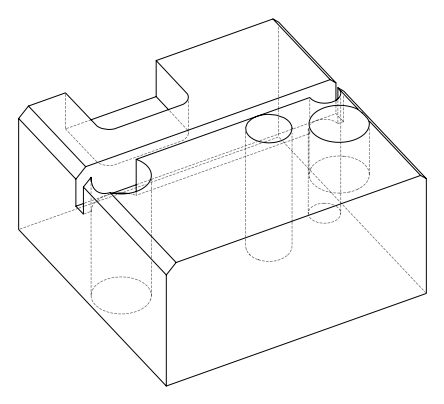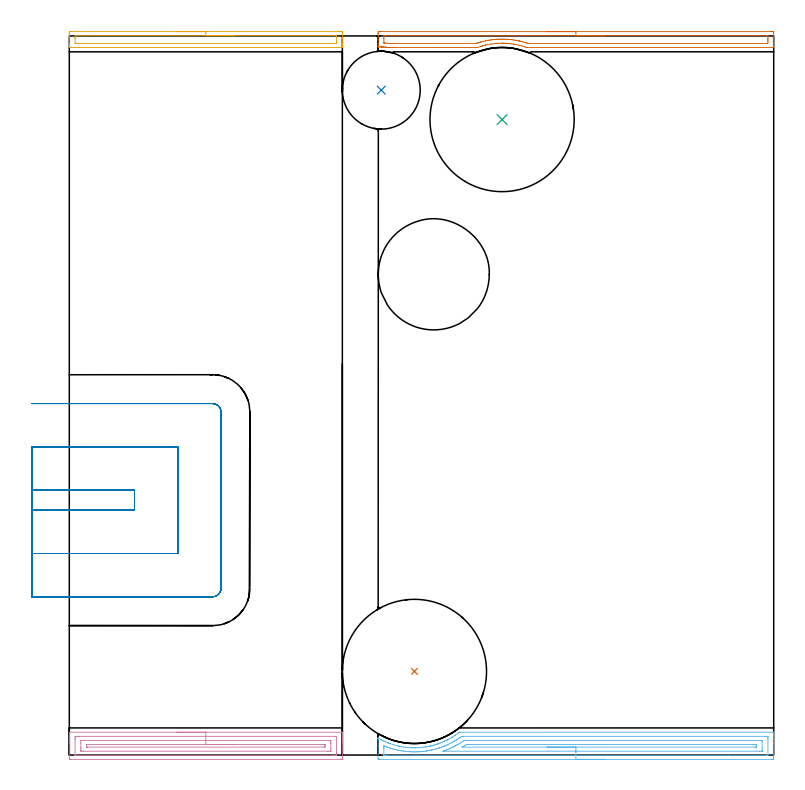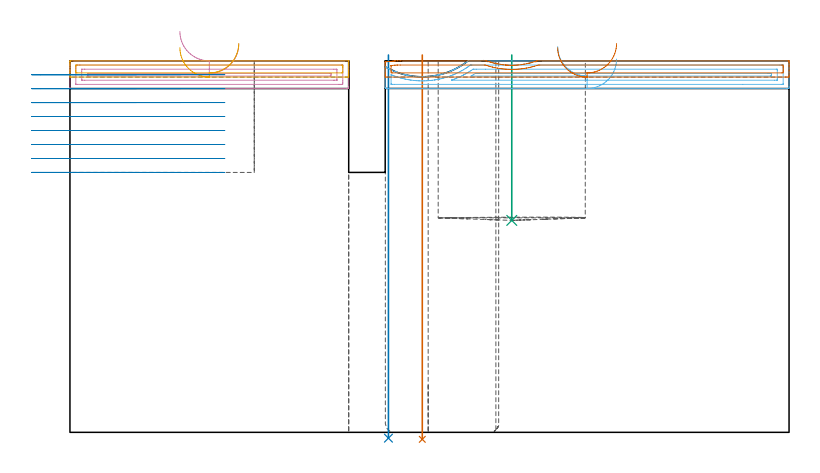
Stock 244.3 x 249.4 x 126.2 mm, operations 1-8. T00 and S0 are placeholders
(PLAN: 10 operations, 6 tool changes, 52.5 min)
(1 INDEXABLE_INSERT_DRILL_THROUGH_HOLE_FROM_SOLID | STEP1HOLE | NXT0302_038 | 0.52 min | 247750 mm3)
(2 INDEXABLE_INSERT_DRILL_THROUGH_HOLE_FROM_SOLID_1 | STEP1HOLE_1 | NXT0302_025 | 0.52 min | 72232 mm3)
(3 INDEXABLE_INSERT_DRILL_BLIND_HOLE_FROM_SOLID | STEP1POCKET | NXT0302_038 | 0.23 min | 105249 mm3)
(4 AREA_MILL | FG_CHAMFER_SURFACE | UGT0205_001 | 3.22 min | 4438 mm3)
(5 AREA_MILL_1 | FG_CHAMFER_SURFACE_1 | UGT0205_001 | 1.71 min | 1488 mm3)
(6 AREA_MILL_2 | FG_CHAMFER_SURFACE_2 | UGT0205_001 | 4.23 min | 5993 mm3)
(7 AREA_MILL_3 | FG_CHAMFER_SURFACE_3 | UGT0205_001 | 2.39 min | 2122 mm3)
(8 MILL_SLOT | SLOT_PARTIAL_RECTANGULAR | UGT0201_094 | Follow Part, ap 5, ae 75% | 9.28 min | 203709 mm3)
(9 MILL_RECTANGULAR_SLOT | SLOT_RECTANGULAR | NXT0201_011 | Follow Part, ap 3, ae 75% | 17.92 min | 92583 mm3)
(10 MILL_THROUGH_HOLE_FROM_SOLID_MATERIAL | STEP1HOLE_2 | NXT0201_007 | Circular | 12.44 min | 146497 mm3)
(TOOL NXT0302_038 | Index. Insert Drill 50mm [880-D5000L50-04] | D50 PA176 FL200 Z2)
(TOOL NXT0302_025 | Index. Insert Drill 27mm [880-D2700L32-05] | D27 PA176 FL135 Z2)
(TOOL UGT0205_001 | Chamfer Mill 20 x 3 x 45 deg. | D20 FL50 Z2)
(TOOL UGT0201_094 | End mill 20 mm | D20 FL38 Z4)
(TOOL NXT0201_011 | ENDMILL 12mm [2P460-1200-NA 1630] | D12 FL38 Z6)
(TOOL NXT0201_007 | ENDMILL 25mm [R216.25-25050GCK54P 1620] | D25 R3 FL54 Z5)
(OP 1 INDEXABLE_INSERT_DRILL_THROUGH_HOLE_FROM_SOLID)
G17 G21 G94 G90
T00 M6
G54
G17 G0 G90 X119.7 Y29. S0 M3
G43 Z136.2 H1
G94 G81 G98 Z-2.373 F250. R128.2
G80
M5
M2
(OP 2 INDEXABLE_INSERT_DRILL_THROUGH_HOLE_FROM_SOLID_1)
G17 G21 G94 G90
T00 M6
G54
G17 G0 G90 X108.2 Y230.6 S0 M3
G43 Z136.2 H1
G94 G81 G98 Z-1.971 F250. R128.2
G80
M5
M2
(OP 3 INDEXABLE_INSERT_DRILL_BLIND_HOLE_FROM_SOLID)
G17 G21 G94 G90
T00 M6
G54
G17 G0 G90 X150.1 Y220.4 S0 M3
G43 Z136.2 H1
G94 G81 G98 Z72. F250. R128.2
G80
M5
M2
(OP 4 AREA_MILL)
G17 G21 G94 G90
T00 M6
G54
G17 G0 G90 X37.35 Y7.9 S1061 M3
G43 Z136.2 H0
G94 G1 X37.388 Z135.328 F250.
X37.502 Z134.463
X37.691 Z133.612
X37.953 Z132.78
X38.287 Z131.974
X38.69 Z131.2
X39.158 Z130.464
X39.69 Z129.772
X40.279 Z129.129
X40.922 Z128.539
X41.614 Z128.008
X42.35 Z127.54
X43.124 Z127.137
X43.93 Z126.803
X44.762 Z126.541
X45.613 Z126.352
X46.478 Z126.238
X47.35 Z126.2
X94.563
X94.69 Y7.897 Z126.189
X94.698 Y7.798 Z126.091
X94.7 Y7.694 Z125.993
Y7.028 Z125.327
Y6.357 Z124.656
Y5.819 Z124.115
Y5.551 Z123.847
Y4.946 Z123.243
Y4.678 Z122.975
Y4.073 Z122.367
Y-0.863 Z117.434
X94.697 Y-1.165 Z117.131
X94.69 Y-1.493 Z116.804
X94.456 Y-1.498 Z116.801
X94.118 Y-1.5 Z116.8
X0.582
X0.244 Y-1.498 Z116.801
X0.01 Y-1.493 Z116.804
X0. Y-1.165 Z117.131
Y4.073 Z122.367
Y4.678 Z122.975
Y4.946 Z123.243
Y5.551 Z123.847
Y5.819 Z124.115
Y6.357 Z124.656
Y6.692 Z124.992
Y7.694 Z125.993
X0.002 Y7.798 Z126.091
X0.01 Y7.897 Z126.189
X0.137 Y7.9 Z126.2
X47.35
Y6.486 Z124.786
X92.336 Y6.485 Z124.785
X92.548 Y6.484 Z124.784
X92.664 Y6.48 Z124.78
X92.687 Y6.479 Z124.779
X92.692 Y6.466 Z124.766
X92.695 Y6.446 Z124.746
X92.699 Y6.336 Z124.636
X92.7 Y1.097 Z119.397
X92.696 Y0.581 Z118.881
X92.691 Y0.233 Z118.533
X92.666 Y-0.079 Z118.221
X92.336 Y-0.083 Z118.217
X92.124 Y-0.085 Z118.215
X91.445 Y-0.086 Z118.214
X91.234
X2.364 Y-0.085 Z118.215
X2.152 Y-0.084 Z118.216
X2.036 Y-0.08 Z118.22
X2.013 Y-0.079 Z118.221
X2.008 Y-0.066 Z118.234
X2.005 Y-0.046 Z118.254
X2.001 Y0.064 Z118.364
X2. Y5.303 Z123.603
X2.004 Y5.819 Z124.119
X2.009 Y6.167 Z124.467
X2.034 Y6.479 Z124.779
X2.364 Y6.483 Z124.783
X2.576 Y6.485 Z124.785
X3.255 Y6.486 Z124.786
X3.466
X47.35
Y5.072 Z123.372
X89.663 Y5.071 Z123.371
X90.428 Y5.07 Z123.37
X90.554 Y5.068 Z123.368
X90.673 Y5.065 Z123.365
X90.69 Y4.946 Z123.246
X90.696 Y4.807 Z123.107
X90.7 Y4.073 Z122.373
Y3.93 Z122.23
Y2.184 Z120.484
X90.699 Y1.454 Z119.754
X90.697 Y1.382 Z119.682
X90.694 Y1.347 Z119.647
X90.69 Y1.335 Z119.635
X90.677 Y1.333 Z119.633
X90.554 Y1.331 Z119.631
X89.791 Y1.329 Z119.629
X89.663 Y1.328 Z119.628
X5.036 Y1.329 Z119.629
X4.272 Y1.33 Z119.63
X4.146 Y1.332 Z119.632
X4.027 Y1.335 Z119.635
X4.01 Y1.454 Z119.754
X4.004 Y1.593 Z119.893
X4. Y2.327 Z120.627
Y2.47 Z120.77
Y4.216 Z122.516
X4.001 Y4.946 Z123.246
X4.003 Y5.018 Z123.318
X4.006 Y5.053 Z123.353
X4.01 Y5.065 Z123.365
X4.023 Y5.067 Z123.367
X4.146 Y5.069 Z123.369
X4.909 Y5.071 Z123.371
X5.036 Y5.072 Z123.372
X47.35
Y3.657 Z121.957
X88.306
X88.588 Y3.656 Z121.956
X88.636 Y3.654 Z121.954
X88.679 Y3.651 Z121.951
X88.69 Y3.59 Z121.89
X88.699 Y3.272 Z121.572
X88.69 Y2.755 Z121.055
X88.627 Y2.75 Z121.05
X88.504 Y2.745 Z121.045
X88.348 Y2.743 Z121.043
X6.394
X6.112 Y2.744 Z121.044
X6.064 Y2.746 Z121.046
X6.021 Y2.749 Z121.049
X6.01 Y2.81 Z121.11
X6.001 Y3.128 Z121.428
X6.01 Y3.645 Z121.945
X6.073 Y3.65 Z121.95
X6.196 Y3.654 Z121.954
X6.352 Y3.657 Z121.957
X47.35
X48.222 Z121.995
X49.086 Z122.109
X49.938 Z122.298
X50.77 Z122.56
X51.576 Z122.894
X52.35 Z123.297
X53.086 Z123.766
X53.778 Z124.297
X54.421 Z124.886
X55.01 Z125.529
X55.541 Z126.222
X56.01 Z126.957
X56.413 Z127.731
X56.747 Z128.537
X57.009 Z129.369
X57.198 Z130.221
X57.312 Z131.086
X57.35 Z131.957
G0 Z136.2
M5
M2
(OP 5 AREA_MILL_1)
G17 G21 G94 G90
T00 M6
G54
G17 G0 G90 X37.35 Y250.9 S1061 M3
G43 Z136.2 H0
Z130.7
G94 G1 X37.388 Z129.828 F250.
X37.502 Z128.963
X37.691 Z128.112
X37.953 Z127.28
X38.287 Z126.474
X38.69 Z125.7
X39.158 Z124.964
X39.69 Z124.272
X40.279 Z123.629
X40.922 Z123.04
X41.614 Z122.508
X42.35 Z122.04
X43.124 Z121.637
X43.93 Z121.303
X44.762 Z121.041
X45.614 Z120.852
X46.478 Z120.738
X47.35 Z120.7
X93.583
X94.118 Y250.899 Z120.701
X94.645 Y250.893 Z120.703
X94.692 Y250.891 Z120.705
X94.7 Y250.368 Z121.227
Y250.061 Z121.534
Y249.481 Z122.114
Y248.867 Z122.731
Y248.594 Z123.003
Y246.819 Z124.776
Y246.273 Z125.326
Y245.727 Z125.872
Y245.427 Z126.164
X94.691 Y245.403 Z126.188
X94.563 Y245.4 Z126.2
X0.137
X0.01 Y245.403 Z126.188
X0.007 Y245.426 Z126.166
X0. Y245.727 Z125.872
Y246.273 Z125.326
Y246.819 Z124.776
Y248.867 Z122.731
Y249.481 Z122.114
Y250.061 Z121.534
X0.002 Y250.368 Z121.227
X0.008 Y250.891 Z120.705
X0.055 Y250.893 Z120.703
X0.582 Y250.9 Z120.7
X47.35
Y249.486 Z122.114
X92.331
X92.69 Y249.481 Z122.119
X92.698 Y249.12 Z122.48
X92.7 Y247.706 Z123.894
X92.698 Y247.345 Z124.255
X92.69 Y246.819 Z124.781
X92.341 Y246.814 Z124.786
X2.369
X2.01 Y246.819 Z124.781
X2.002 Y247.18 Z124.42
X2. Y248.594 Z123.006
X2.001 Y248.955 Z122.645
X2.01 Y249.481 Z122.119
X2.359 Y249.486 Z122.114
X47.35
X48.222 Z122.152
X49.086 Z122.266
X49.938 Z122.455
X50.77 Z122.717
X51.576 Z123.051
X52.35 Z123.454
X53.086 Z123.923
X53.778 Z124.454
X54.421 Z125.043
X55.01 Z125.686
X55.542 Z126.378
X56.01 Z127.114
X56.413 Z127.888
X56.747 Z128.694
X57.009 Z129.526
X57.198 Z130.378
X57.312 Z131.243
X57.35 Z132.114
G0 Z136.2
M5
M2
(OP 6 AREA_MILL_2)
G17 G21 G94 G90
T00 M6
G54
G17 G0 G90 X185.7 Y-1.5 S1061 M3
G43 Z136.2 H0
Z126.8
G94 G1 X185.662 Z125.928 F250.
X185.548 Z125.064
X185.359 Z124.212
X185.097 Z123.38
X184.763 Z122.574
X184.36 Z121.8
X183.892 Z121.064
X183.36 Z120.372
X182.771 Z119.729
X182.128 Z119.14
X181.436 Z118.609
X180.7 Z118.14
X179.926 Z117.737
X179.12 Z117.403
X178.288 Z117.141
X177.437 Z116.952
X176.572 Z116.838
X175.7 Z116.8
X107.732
X107.391 Y-1.498 Z116.801
X107.11 Y-1.493 Z116.804
X107.1 Y-1.165 Z117.132
Y3.2 Z121.494
Y5.383 Z123.681
Y5.768 Z124.065
Y5.819 Z124.117
X107.103 Y5.898 Z124.195
X107.106 Y5.9 Z124.198
X107.113 Y5.901 Z124.199
X107.135 Y5.887 Z124.187
X107.208 Y5.85 Z124.141
X107.258 Y5.819 Z124.116
X107.434 Y5.721 Z124.016
X107.505 Y5.679 Z123.976
X107.863 Y5.485 Z123.784
X108.179 Y5.322 Z123.619
X108.339 Y5.237 Z123.536
X108.513 Y5.146 Z123.445
X108.617 Y5.094 Z123.394
X108.709 Y5.05 Z123.349
X108.937 Y4.946 Z123.244
X109.073 Y4.885 Z123.18
X109.402 Y4.732 Z123.03
X109.602 Y4.64 Z122.938
X110.251 Y4.364 Z122.662
X110.415 Y4.296 Z122.591
X110.507 Y4.256 Z122.552
X110.686 Y4.188 Z122.484
X110.862 Y4.122 Z122.416
X110.947 Y4.088 Z122.385
X110.986 Y4.073 Z122.371
X111.389 Y3.928 Z122.226
X112.282 Y3.636 Z121.934
X113.197 Y3.364 Z121.662
X113.522 Y3.28 Z121.579
X113.632 Y3.252 Z121.551
X114.069 Y3.149 Z121.446
X114.294 Y3.102 Z121.4
X114.439 Y3.073 Z121.368
X114.814 Y2.993 Z121.292
X114.962 Y2.963 Z121.262
X115.855 Y2.808 Z121.105
X116.748 Y2.686 Z120.982
X117.641 Y2.594 Z120.892
X118.463 Y2.539 Z120.833
X118.535 Y2.534 Z120.829
X118.981 Y2.514 Z120.812
X119.651 Y2.504 Z120.8
X119.826 Y2.508
X119.942 Y2.51 Z120.801
X120.252 Y2.517 Z120.803
X120.321 Y2.518 Z120.805
X121.214 Y2.556 Z120.853
X122.107 Y2.628 Z120.921
X123.001 Y2.729 Z121.026
X123.633 Y2.825 Z121.121
X123.829 Y2.855 Z121.15
X123.894 Y2.865 Z121.16
X124.787 Y3.034 Z121.331
X124.891 Y3.057 Z121.355
X125.171 Y3.122 Z121.414
X125.281 Y3.145 Z121.441
X125.68 Y3.234 Z121.531
X125.854 Y3.277 Z121.575
X126.203 Y3.364 Z121.662
X126.512 Y3.453 Z121.748
X126.574 Y3.47 Z121.766
X127.407 Y3.73 Z122.025
X127.467 Y3.749 Z122.044
X127.566 Y3.782 Z122.08
X127.702 Y3.829 Z122.127
X127.854 Y3.883 Z122.177
X128.36 Y4.056 Z122.354
X128.893 Y4.254 Z122.554
X129.253 Y4.402 Z122.7
X129.642 Y4.576 Z122.87
X129.826 Y4.655 Z122.953
X129.947 Y4.708 Z123.007
X130.09 Y4.771 Z123.07
X130.146 Y4.796 Z123.095
X130.537 Y4.982 Z123.278
X130.73 Y5.072 Z123.371
X130.887 Y5.146 Z123.445
X130.984 Y5.196 Z123.494
X131.04 Y5.224 Z123.522
X131.188 Y5.304 Z123.603
X131.431 Y5.436 Z123.732
X131.873 Y5.672 Z123.972
X131.933 Y5.704 Z124.004
X132.514 Y6.037 Z124.336
X132.773 Y6.196 Z124.494
X132.826 Y6.229 Z124.527
X133.719 Y6.805 Z125.104
X133.9 Y6.929 Z125.227
X134.612 Y7.44 Z125.739
X135.025 Y7.753 Z126.052
X135.211 Y7.896 Z126.19
X135.456 Y7.9 Z126.2
X244.116
X244.29 Y7.897 Z126.189
X244.297 Y7.764 Z126.056
X244.3 Y7.624 Z125.924
Y7.412 Z125.712
Y6.692 Z124.987
Y5.459 Z123.756
Y4.073 Z122.369
Y-0.909 Z117.389
X244.297 Y-1.165 Z117.132
X244.29 Y-1.493 Z116.804
X244.009 Y-1.498 Z116.801
X243.668 Y-1.5 Z116.8
X175.7
Y-0.086 Z118.214
X110.203
X109.52 Y-0.084 Z118.216
X109.305 Y-0.083 Z118.217
X109.163 Y-0.079 Z118.221
X109.109 Y-0.069 Z118.231
X109.107 Y-0.039 Z118.261
X109.102 Y0.116 Z118.416
X109.1 Y2.327 Z120.627
X109.101 Y2.737 Z121.037
X109.103 Y3.2 Z121.5
X109.105
X109.52 Y3.032 Z121.332
X110.04 Y2.834 Z121.134
X110.415 Y2.699 Z120.999
X111.203 Y2.43 Z120.73
X111.267 Y2.409 Z120.709
X111.526 Y2.327 Z120.627
X112.203 Y2.128 Z120.428
X112.492 Y2.045 Z120.345
X113.098 Y1.894 Z120.194
X113.68 Y1.758 Z120.058
X113.992 Y1.691 Z119.991
X114.102 Y1.669 Z119.969
X114.849 Y1.526 Z119.826
X114.886 Y1.519 Z119.819
X115.265 Y1.454 Z119.754
X115.781 Y1.378 Z119.678
X115.871 Y1.365 Z119.665
X116.675 Y1.268 Z119.568
X116.889 Y1.244 Z119.544
X117.569 Y1.184 Z119.484
X117.87 Y1.16 Z119.46
X118.463 Y1.125 Z119.425
X118.816 Y1.11 Z119.41
X119.358 Y1.099 Z119.399
X119.725 Y1.095 Z119.395
X120.252 Y1.103 Z119.403
X120.601 Y1.113 Z119.413
X121.146 Y1.139 Z119.439
X121.451 Y1.157 Z119.457
X122.041 Y1.201 Z119.501
X122.278 Y1.222 Z119.522
X122.935 Y1.291 Z119.591
X123.084 Y1.308 Z119.608
X123.829 Y1.408 Z119.708
X123.871 Y1.413 Z119.713
X124.139 Y1.454 Z119.754
X124.635 Y1.541 Z119.841
X124.724 Y1.557 Z119.857
X125.381 Y1.685 Z119.985
X125.488 Y1.707 Z120.007
X125.618 Y1.736 Z120.036
X126.107 Y1.849 Z120.149
X126.512 Y1.947 Z120.247
X126.821 Y2.025 Z120.325
X127.407 Y2.186 Z120.486
X127.517 Y2.219 Z120.519
X127.871 Y2.327 Z120.627
X128.241 Y2.444 Z120.744
X128.301 Y2.463 Z120.763
X128.858 Y2.656 Z120.956
X129.195 Y2.775 Z121.075
X129.511 Y2.892 Z121.192
X130.09 Y3.112 Z121.412
X130.154 Y3.137 Z121.437
X130.304 Y3.2 Z121.5
X130.773 Y3.406 Z121.706
X130.984 Y3.501 Z121.801
X131.382 Y3.684 Z121.984
X131.878 Y3.915 Z122.215
X131.986 Y3.968 Z122.268
X132.197 Y4.073 Z122.373
X132.57 Y4.271 Z122.571
X132.773 Y4.381 Z122.681
X133.142 Y4.585 Z122.885
X133.667 Y4.878 Z123.178
X133.711 Y4.903 Z123.203
X133.783 Y4.946 Z123.246
X134.257 Y5.243 Z123.543
X134.561 Y5.435 Z123.735
X134.798 Y5.588 Z123.888
X135.149 Y5.819 Z124.119
X135.329 Y5.942 Z124.242
X135.456 Y6.03 Z124.33
X135.849 Y6.308 Z124.608
X136.037 Y6.438 Z124.738
X136.098 Y6.479 Z124.779
X136.18 Y6.481 Z124.781
X136.35 Y6.484 Z124.784
X136.562 Y6.485 Z124.785
X241.197 Y6.486 Z124.786
X241.88 Y6.484 Z124.784
X242.095 Y6.483 Z124.783
X242.237 Y6.479 Z124.779
X242.29 Y6.469 Z124.769
X242.292 Y6.439 Z124.739
X242.298 Y6.284 Z124.584
X242.3 Y5.819 Z124.119
Y5.409 Z123.709
X242.299 Y0.172 Z118.472
X242.295 Y0.034 Z118.334
X242.29 Y-0.07 Z118.23
X242.22 Y-0.079 Z118.221
X241.88 Y-0.083 Z118.217
X241.667 Y-0.085 Z118.215
X228.572 Y-0.086 Z118.214
X175.7
Y1.328 Z119.628
X129.961 Y1.329 Z119.629
X129.704 Y1.33 Z119.63
X129.632 Y1.332 Z119.632
X129.62 Y1.333 Z119.633
X129.672 Y1.354 Z119.654
X129.845 Y1.418 Z119.718
X130.09 Y1.506 Z119.806
X130.694 Y1.737 Z120.037
X130.984 Y1.85 Z120.15
X131.328 Y1.991 Z120.291
X131.878 Y2.227 Z120.527
X131.949 Y2.258 Z120.558
X132.104 Y2.327 Z120.627
X132.557 Y2.537 Z120.837
X132.773 Y2.639 Z120.939
X133.156 Y2.826 Z121.126
X133.667 Y3.085 Z121.385
X133.744 Y3.125 Z121.425
X133.884 Y3.2 Z121.5
X134.317 Y3.438 Z121.738
X134.561 Y3.574 Z121.874
X134.882 Y3.76 Z122.06
X135.456 Y4.1 Z122.4
X135.977 Y4.437 Z122.737
X136.35 Y4.679 Z122.979
X136.752 Y4.946 Z123.246
X136.882 Y5.032 Z123.332
X136.924 Y5.058 Z123.358
X136.988 Y5.064 Z123.364
X137.118 Y5.069 Z123.369
X137.244 Y5.07 Z123.37
X138.01 Y5.072 Z123.372
X141.172
X239.964 Y5.071 Z123.371
X240.091 Y5.069 Z123.369
X240.219 Y5.065 Z123.365
X240.29 Y5.062 Z123.362
X240.294 Y5.014 Z123.314
X240.297 Y4.946 Z123.246
X240.299 Y4.743 Z123.043
X240.3 Y2.123 Z120.423
X240.294 Y1.454 Z119.754
X240.29 Y1.353 Z119.653
X240.287 Y1.335 Z119.635
X240.261 Y1.333 Z119.633
X240.218 Y1.33 Z119.63
X240.091 Y1.329 Z119.629
X239.325
X175.7 Y1.328 Z119.628
Y2.743 Z121.043
X136.388
X136.35 Y2.744 Z121.044
X136.332 Y2.746 Z121.046
X136.317 Y2.75 Z121.05
X136.324 Y2.759 Z121.059
X136.334 Y2.768 Z121.068
X136.35 Y2.779 Z121.079
X136.614 Y2.942 Z121.242
X137.029 Y3.2 Z121.5
X137.16 Y3.282 Z121.582
X137.737 Y3.646 Z121.946
X137.788 Y3.65 Z121.95
X137.904 Y3.654 Z121.954
X138.139 Y3.656 Z121.956
X138.565 Y3.657 Z121.957
X139.033
X236.94
X237.408 Y3.656 Z121.956
X237.837 Y3.654 Z121.954
X238.149 Y3.65 Z121.95
X238.29 Y3.629 Z121.929
X238.3 Y3.203 Z121.503
X238.29 Y2.766 Z121.066
X238.282 Y2.749 Z121.049
X238.24 Y2.747 Z121.047
X238.158 Y2.744 Z121.044
X238.033 Y2.743 Z121.043
X237.877
X175.7
X174.828 Z121.081
X173.964 Z121.195
X173.112 Z121.383
X172.28 Z121.646
X171.474 Z121.98
X170.7 Z122.382
X169.964 Z122.851
X169.272 Z123.382
X168.629 Z123.972
X168.04 Z124.615
X167.508 Z125.307
X167.04 Z126.043
X166.637 Z126.817
X166.303 Z127.623
X166.041 Z128.455
X165.852 Z129.306
X165.738 Z130.171
X165.7 Z131.043
G0 Z136.2
M5
M2
(OP 7 AREA_MILL_3)
G17 G21 G94 G90
T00 M6
G54
G17 G0 G90 X165.7 Y250.9 S1061 M3
G43 Z136.2 H0
Z130.7
G94 G1 X165.738 Z129.828 F250.
X165.852 Z128.963
X166.041 Z128.112
X166.303 Z127.28
X166.637 Z126.474
X167.04 Z125.7
X167.508 Z124.964
X168.04 Z124.272
X168.629 Z123.629
X169.272 Z123.04
X169.964 Z122.508
X170.7 Z122.04
X171.474 Z121.637
X172.28 Z121.303
X173.112 Z121.041
X173.964 Z120.852
X174.828 Z120.738
X175.7 Z120.7
X243.132
X243.668 Y250.899 Z120.701
X244.199 Y250.894 Z120.703
X244.292 Y250.891 Z120.705
X244.3 Y250.368 Z121.228
Y248.594 Z123.001
Y247.185 Z124.411
Y246.819 Z124.776
Y246.087 Z125.512
Y245.839 Z125.761
Y245.436 Z126.155
X244.291 Y245.403 Z126.188
X244.116 Y245.4 Z126.2
X158.692 Y245.402 Z126.198
X158.611 Y245.411 Z126.187
X158.331 Y245.504 Z126.095
X157.836 Y245.666 Z125.93
X157.814 Y245.672 Z125.923
X156.943 Y245.936 Z125.663
X156.049 Y246.177 Z125.42
X155.925 Y246.208 Z125.389
X155.156 Y246.375 Z125.225
X154.263 Y246.542 Z125.057
X154.132 Y246.561 Z125.037
X153.37 Y246.673 Z124.921
X152.448 Y246.777 Z124.817
X151.95 Y246.819 Z124.778
X151.553 Y246.849 Z124.742
X151.137 Y246.872 Z124.721
X150.659 Y246.884 Z124.705
X150.281 Y246.886 Z124.706
X149.797 Y246.887 Z124.704
X148.904 Y246.859 Z124.731
X148.59 Y246.84 Z124.754
X148.423 Y246.828 Z124.764
X148.179 Y246.814 Z124.783
X148.061 Y246.806 Z124.789
X148.011 Y246.802 Z124.792
X147.976 Y246.798 Z124.794
X147.117 Y246.712 Z124.887
X146.224 Y246.586 Z125.01
X145.331 Y246.428 Z125.164
X145.025 Y246.368 Z125.231
X144.438 Y246.245 Z125.35
X144.399 Y246.236 Z125.358
X144.275 Y246.207 Z125.387
X143.544 Y246.014 Z125.58
X143.257 Y245.932 Z125.667
X143.057 Y245.871 Z125.723
X142.766 Y245.787 Z125.81
X142.651 Y245.754 Z125.843
X141.594 Y245.409 Z126.185
X141.537 Y245.408 Z126.187
X141.071 Y245.403 Z126.195
X112.203 Y245.401 Z126.199
X111.294 Y245.402 Z126.198
X110.491 Y245.418 Z126.179
X110.415 Y245.421 Z126.176
X110.278 Y245.438 Z126.16
X109.958 Y245.474 Z126.12
X109.729 Y245.502 Z126.094
X109.603 Y245.516 Z126.078
X109.52 Y245.524 Z126.069
X109.156 Y245.559 Z126.034
X108.93 Y245.57 Z126.02
X108.709 Y245.585 Z126.01
X108.626 Y245.586 Z126.006
X108.475 Y245.59 Z126.007
X108.374 Y245.592 Z126.002
X108.224 Y245.594 Z126.001
X108.12 Y245.593 Z126.004
X107.816 Y245.588 Z126.007
X107.491 Y245.576 Z126.019
X107.284 Y245.564 Z126.03
X107.11 Y245.551 Z126.035
X107.108 Y245.568 Z126.022
X107.101 Y245.731 Z125.861
X107.1 Y245.873 Z125.727
Y246.087 Z125.512
Y246.819 Z124.776
Y248.072 Z123.525
Y249.481 Z122.115
Y250.107 Z121.489
X107.102 Y250.368 Z121.228
X107.108 Y250.891 Z120.705
X107.201 Y250.894 Z120.703
X107.732 Y250.9 Z120.7
X175.7
Y249.486 Z122.114
X241.875
X242.29 Y249.481 Z122.119
X242.297 Y249.067 Z122.533
X242.299 Y248.594 Z123.006
X242.3 Y248.177 Z123.423
X242.299 Y247.706 Z123.894
X242.297 Y247.292 Z124.308
X242.29 Y246.819 Z124.781
X241.885 Y246.814 Z124.786
X159.606 Y246.816 Z124.784
X159.1 Y246.819 Z124.781
X158.708 Y246.94 Z124.66
X158.532 Y246.994 Z124.606
X157.814 Y247.204 Z124.396
X157.269 Y247.36 Z124.24
X156.919 Y247.452 Z124.149
X156.546 Y247.546 Z124.054
X156.077 Y247.655 Z123.945
X156.048 Y247.661 Z123.939
X155.836 Y247.706 Z123.894
X155.131 Y247.841 Z123.759
X154.965 Y247.871 Z123.729
X154.236 Y247.986 Z123.614
X153.904 Y248.036 Z123.564
X153.342 Y248.106 Z123.494
X152.887 Y248.158 Z123.442
X152.448 Y248.198 Z123.402
X151.907 Y248.242 Z123.358
X151.553 Y248.265 Z123.335
X150.966 Y248.289 Z123.311
X150.659 Y248.296 Z123.304
X150.06 Y248.301 Z123.299
X149.765 Y248.299 Z123.301
X149.183 Y248.284 Z123.316
X148.87 Y248.272 Z123.328
X148.329 Y248.244 Z123.356
X148.158 Y248.233 Z123.367
X147.976 Y248.219 Z123.381
X147.503 Y248.176 Z123.424
X147.082 Y248.132 Z123.468
X146.697 Y248.088 Z123.512
X146.187 Y248.02 Z123.58
X145.912 Y247.979 Z123.621
X145.293 Y247.879 Z123.721
X145.145 Y247.853 Z123.747
X144.399 Y247.713 Z123.887
X144.369 Y247.706 Z123.894
X143.66 Y247.553 Z124.047
X143.59 Y247.536 Z124.064
X143.504 Y247.515 Z124.085
X142.951 Y247.368 Z124.232
X142.801 Y247.327 Z124.273
X142.61 Y247.272 Z124.328
X142.259 Y247.168 Z124.432
X141.716 Y247.005 Z124.595
X141.573 Y246.961 Z124.639
X141.111 Y246.819 Z124.781
X140.823 Y246.818 Z124.782
X112.207 Y246.815 Z124.785
X111.312 Y246.816 Z124.784
X111.105 Y246.819 Z124.781
X110.415 Y246.86 Z124.74
X110.371 Y246.863 Z124.737
X109.52 Y246.951 Z124.649
X109.373 Y246.965 Z124.635
X109.166 Y246.983 Z124.617
X109.123 Y246.989 Z124.611
X109.11 Y246.992 Z124.608
X109.107 Y247.004 Z124.596
X109.103 Y247.04 Z124.56
X109.1 Y247.236 Z124.364
X109.101 Y248.594 Z123.006
X109.103 Y249.008 Z122.592
X109.11 Y249.481 Z122.119
X109.515 Y249.486 Z122.114
X175.7
X176.572 Z122.152
X177.436 Z122.266
X178.288 Z122.455
X179.12 Z122.717
X179.926 Z123.051
X180.7 Z123.454
X181.436 Z123.923
X182.128 Z124.454
X182.771 Z125.043
X183.36 Z125.686
X183.892 Z126.378
X184.36 Z127.114
X184.763 Z127.888
X185.097 Z128.694
X185.359 Z129.526
X185.548 Z130.378
X185.662 Z131.243
X185.7 Z132.114
G0 Z136.2
M5
M2
(OP 8 MILL_SLOT)
G17 G21 G94 G90
T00 M6
G54
G17 G0 G90 X-13. Y84.9 S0 M3
G43 Z136.272 H0
Z121.525
G94 G1 X-10. F250.
X22.6 F500.
Y91.9
X-10.
X-13. F250.
Y69.9
X-10.
X37.6 F500.
Y106.9
X-10.
X-13. F250.
Y54.9
X-10.
X49.7 F500.
G3 X52.6 Y57.8 R2.9
G1 Y119.
G3 X49.7 Y121.9 R2.9
G1 X-10.
X-13. F250.
G0 Y84.9 Z116.779
G1 X-10.
X22.6 F500.
Y91.9
X-10.
X-13. F250.
Y69.9
X-10.
X37.6 F500.
Y106.9
X-10.
X-13. F250.
Y54.9
X-10.
X49.7 F500.
G3 X52.6 Y57.8 R2.9
G1 Y119.
G3 X49.7 Y121.9 R2.9
G1 X-10.
X-13. F250.
G0 Y84.9 Z112.032
G1 X-10.
X22.6 F500.
Y91.9
X-10.
X-13. F250.
Y69.9
X-10.
X37.6 F500.
Y106.9
X-10.
X-13. F250.
Y54.9
X-10.
X49.7 F500.
G3 X52.6 Y57.8 R2.9
G1 Y119.
G3 X49.7 Y121.9 R2.9
G1 X-10.
X-13. F250.
G0 Y84.9 Z107.286
G1 X-10.
X22.6 F500.
Y91.9
X-10.
X-13. F250.
Y69.9
X-10.
X37.6 F500.
Y106.9
X-10.
X-13. F250.
Y54.9
X-10.
X49.7 F500.
G3 X52.6 Y57.8 R2.9
G1 Y119.
G3 X49.7 Y121.9 R2.9
G1 X-10.
X-13. F250.
G0 Y84.9 Z102.539
G1 X-10.
X22.6 F500.
Y91.9
X-10.
X-13. F250.
Y69.9
X-10.
X37.6 F500.
Y106.9
X-10.
X-13. F250.
Y54.9
X-10.
X49.7 F500.
G3 X52.6 Y57.8 R2.9
G1 Y119.
G3 X49.7 Y121.9 R2.9
G1 X-10.
X-13. F250.
G0 Y84.9 Z97.793
G1 X-10.
X22.6 F500.
Y91.9
X-10.
X-13. F250.
Y69.9
X-10.
X37.6 F500.
Y106.9
X-10.
X-13. F250.
Y54.9
X-10.
X49.7 F500.
G3 X52.6 Y57.8 R2.9
G1 Y119.
G3 X49.7 Y121.9 R2.9
G1 X-10.
X-13. F250.
G0 Y84.9 Z93.046
G1 X-10.
X22.6 F500.
Y91.9
X-10.
X-13. F250.
Y69.9
X-10.
X37.6 F500.
Y106.9
X-10.
X-13. F250.
Y54.9
X-10.
X49.7 F500.
G3 X52.6 Y57.8 R2.9
G1 Y119.
G3 X49.7 Y121.9 R2.9
G1 X-10.
X-13. F250.
G0 Y84.9 Z88.3
G1 X-10.
X22.6 F500.
Y91.9
X-10.
X-13. F250.
Y69.9
X-10.
X37.6 F500.
Y106.9
X-10.
X-13. F250.
Y54.9
X-10.
X49.7 F500.
G3 X52.6 Y57.8 R2.9
G1 Y119.
G3 X49.7 Y121.9 R2.9
G1 X-10.
X-13. F250.
G0 Z136.272
M5
M2
